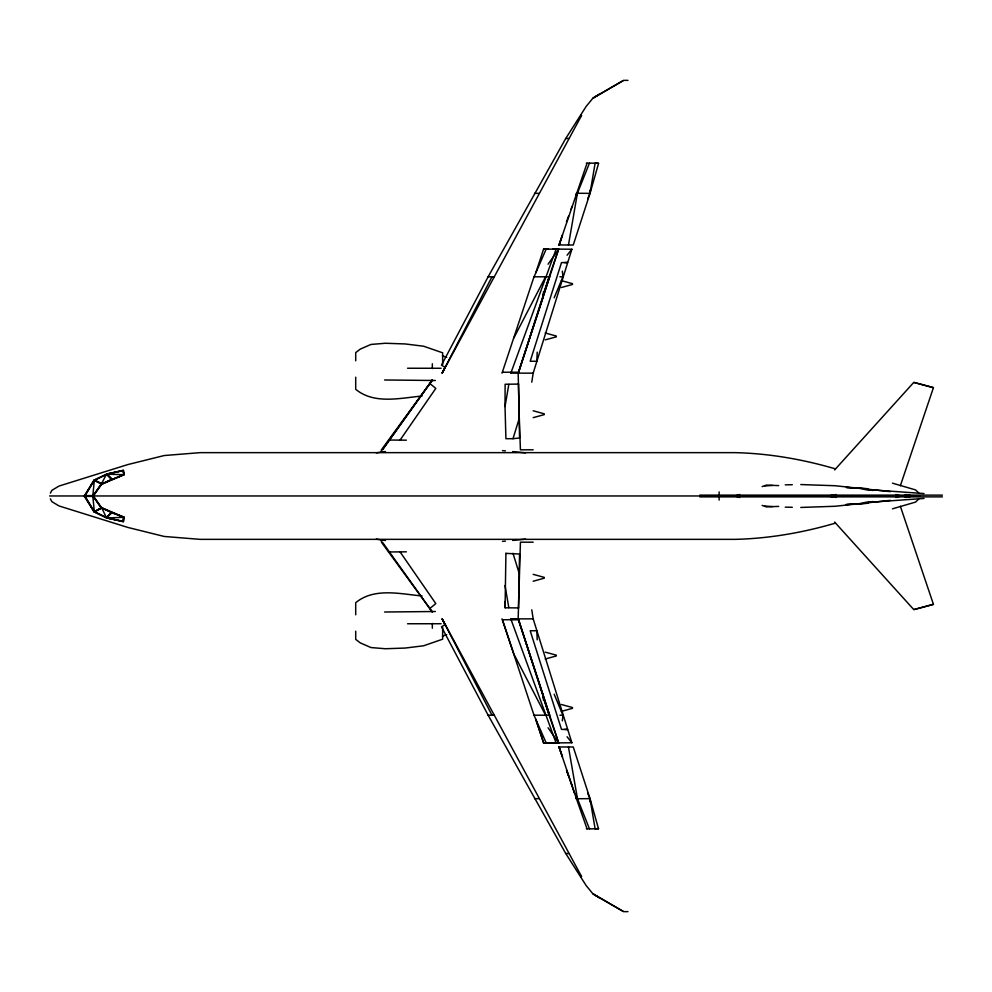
<?xml version="1.0" encoding="UTF-8"?>
<svg xmlns="http://www.w3.org/2000/svg" width="992" height="992" viewBox="0 0 992 992"><rect width="100%" height="100%" fill="white"/><g stroke="black" fill="none" stroke-linecap="round" stroke-linejoin="round"><path stroke-width="1.49" d="M505.821 553.375L519.56 554.02L518.506 607.984M589.905 801.747L589.955 798.734L587.624 793.154M531.786 609.832L533.175 618.859L571.876 742.76L558.657 742.896L518.171 618.859L520.428 542.19L533.175 542.19M518.605 607.91L505.077 607.811L505.92 553.3M537.193 352.172L536.846 361.262L530.199 361.262L561.484 262.62L567.573 262.533L564.522 262.57M123.665 517.316L123.38 521.668L106.9 517.973L94.004 511.723L84.221 496.037L94.004 480.277L106.9 474.027L123.38 470.332L124.149 474.684L101.556 484.332L93.26 495.963L101.382 508.028L124.149 517.316L123.38 521.668L106.888 517.812L94.004 511.723L84.779 496.037L94.004 480.277L106.888 474.188L123.38 470.332L123.665 474.684L101.382 483.972L92.802 495.963L94.327 511.636L106.9 517.973L122.785 521.197L123.665 517.316L106.9 517.973M106.9 474.027L111.91 479.148L106.9 474.027L122.785 470.803L124.149 474.684L111.563 479.582L106.404 474.374L94.327 480.364L84.779 495.963L94.327 511.636L101.878 508.152L106.404 517.626L111.91 512.852L124.149 517.316L101.556 507.668L93.26 496.037L101.382 483.972L94.004 480.277M562.352 720.874L562.935 715.207L554.156 694.189M531.786 382.168L533.175 373.141L571.876 249.24L558.657 249.104L518.258 373.228L542.822 298.146L543.554 291.586M518.506 384.016L519.56 437.98L513 438.7L505.908 438.7L505.027 406.546L508.797 384.437M575.868 195.449L576.352 193.266L590.017 193.353L595.126 163.122L598.573 163.37L590.017 193.353L573.252 245.024L558.98 244.925M568.478 245.024L577.406 193.266L589.471 163.122L595.2 163.209M581.399 876.06L580.89 877.3M513 438.7L519.287 418.264L518.171 373.141M587.066 163.134L559.054 245.024L561.546 237.807M542.723 298.059L549.704 276.793L534.006 276.793L502.039 373.141M535.816 272.812L543.591 249.091L556.103 249.19L510.806 373.228M543.256 294.624L549.171 276.793L518.543 372.223L502.423 372.236M900.352 485.733L933.435 387.661L914.364 382.441M559.054 245.024L562.452 235.03M568.528 216.244L566.494 221.873M571.057 209.188L572.062 206.373M576.302 196.118L577.468 193.353M587.624 198.846L589.955 193.266L589.905 190.253M554.156 297.811L562.935 276.793L562.352 271.126M534.043 276.867L546.133 249.166M106.404 474.374L101.382 483.972M580.853 114.75L581.535 115.556L442.134 373.141L444.986 367.3L441.502 365.155L488.126 276.793L565.738 138.508L586.16 106.417L593.03 98.047L623.633 80.364L593.191 98.047L599.019 94.327M94.004 511.723L101.556 507.668L111.377 512.604M442.134 373.141L491.97 276.793M513.881 337.9L545.526 276.88M50.369 493.148L51.894 490.321L59.024 486.055L127.98 464.529L164.226 455.539L199.987 452.65L735.407 452.65C769.333 453.48 802.888 459.358 835.425 468.869M546.133 742.834L534.006 715.207L502.423 619.764L511.103 619.702L556.053 742.884L543.591 742.909L536.238 720.663M535.767 719.274L543.591 742.909M568.528 775.756L566.519 770.114L574.69 793.55L559.054 746.976L573.252 746.976L590.017 798.647L598.498 828.717M596.316 828.729L598.56 828.618L595.126 828.878L590.017 798.647L576.352 798.734L575.868 796.551M595.2 828.791L589.471 828.878L577.443 798.659L568.478 746.976M576.352 798.734L574.765 793.451M577.406 798.734L576.302 795.882M587.066 828.866L576.414 798.647M429.834 608.505L435.798 603.595L400.024 551.825M400.024 440.175L435.798 388.405L429.834 383.495M534.006 715.207L549.704 715.207L518.258 618.772L510.806 618.772L511.041 619.777L518.543 619.777L549.171 715.207L543.269 697.376M548.068 264.207L558.732 249.203L556.053 249.116M432.314 379.961L382.428 449.81L432.376 380.097M432.338 380.01L381.424 449.81L381.424 452.253M567.064 255.229L571.876 249.24M549.171 715.207L558.657 742.896L552.68 742.909M556.14 742.797L558.732 742.797L543.628 742.834M558.98 747.075L561.546 754.193M834.594 469.96L913.781 382.404M106.404 517.626L111.563 512.418L106.888 517.812M504.99 601.45L505.164 607.736M918.741 499.088L915.542 502.088L892.502 508.822M545.526 715.12L513.881 654.112L502.039 618.859M505.015 585.466L508.797 607.563M513 553.3L519.312 573.723M445.433 624.414L441.502 626.845L488.126 715.207L565.738 853.492L586.16 885.583L593.03 893.953L623.633 911.636L593.191 893.953L599.019 897.673M94.86 511.897L101.556 507.668M101.556 484.332L111.377 479.396M580.853 877.25L581.535 876.444L442.134 618.859L444.986 624.7M442.42 636.17L446.735 634.62M49.6 495.963L735.407 495.963L739.623 494.487M762.104 486.601L766.308 485.113L778.67 485.609M914.066 609.472L933.435 604.339L900.352 506.267M933.435 604.339L914.364 609.559M835.425 523.131C802.888 532.642 769.333 538.52 735.407 539.35L199.987 539.35L164.226 536.461L127.98 527.471L59.024 505.945L51.894 501.679L50.369 498.852M533.175 581.238L544.248 578.175L544.248 577.369L533.175 574.356M545.228 659.01L556.301 655.96L556.301 655.154L545.228 652.141M561.41 711.376L572.483 708.313L572.483 707.519L561.41 704.506M561.41 287.494L572.483 284.481L572.483 283.687L561.41 280.624M545.228 339.859L556.301 336.846L556.301 336.04L545.228 332.99M533.175 417.644L544.248 414.631L544.248 413.825L533.175 410.762M895.875 497.451L898.814 496.868M890.444 500.365L835.128 506.267L800.792 507.445M376.29 452.836L385.442 451.509M422.059 396.019C400.235 398.052 374.22 404.649 355.706 389.286L355.706 377.196M873.233 501.543L864.082 502.708L924.036 498.443M905.287 497.451L909.862 496.868M388.951 440.026L389.67 439.94M502.473 541.396L505.387 541.111M512.666 540.404L525.611 539.152M384.586 612.014L435.339 611.506M518.605 384.09L505.126 384.251L505.015 406.534M778.67 506.391L766.308 506.887L762.104 505.399M785.267 484.852L792.323 484.716M441.105 623.732L407.563 623.757M407.563 368.243L441.105 368.268M586.359 163.221L589.546 163.209M624.365 80.364L627.973 80.364M565.738 138.508L568.887 138.508M534.564 193.353L539.115 193.353M548.477 249.166L543.591 249.091M488.126 276.793L494.4 276.793M559.91 276.793L562.935 276.793M510.719 373.141L533.175 373.141M435.339 380.494L384.586 379.986M388.566 440.026L406.385 440.175M533.175 449.81L520.428 449.81L519.312 418.277M800.792 484.555L835.128 485.733L890.444 491.635M699.769 495.132L942.4 495.132M84.99 495.603L93.508 495.603M736.957 495.963L920.08 495.963M84.99 496.397L93.508 496.397M699.769 496.868L942.4 496.868M406.385 551.825L388.566 551.974M510.719 618.859L533.175 618.859M488.126 715.207L494.4 715.207M559.91 715.207L562.935 715.207M534.564 798.647L539.115 798.647M565.738 853.492L568.887 853.492M624.365 911.636L627.973 911.636M552.68 249.091L558.657 249.104L549.171 276.793M586.359 828.779L589.546 828.791M564.522 729.43L567.573 729.467L561.484 729.38L530.199 630.738L536.846 630.738L537.193 639.828M785.267 507.148L792.323 507.284M106.888 474.188L123.665 474.684M596.316 163.271L598.498 163.283M924.036 493.557L864.082 489.292L873.233 490.457M502.473 450.604L505.387 450.889M512.666 451.596L525.611 452.848M905.287 494.549L909.862 495.132M388.951 551.974L389.67 552.06M422.059 595.981C400.235 593.948 374.22 587.351 355.706 602.714L355.706 614.804M376.29 539.164L385.442 540.491M895.875 494.549L898.814 495.132M933.435 387.661L914.066 382.528M892.502 483.178L915.542 489.912L918.741 492.912M735.407 496.037L739.623 497.513M442.42 355.83L446.735 357.38M94.86 480.103L101.878 483.848L94.327 480.364L92.802 495.963L101.382 508.028M834.594 522.04L913.781 609.596M567.064 736.771L571.876 742.76M432.338 611.99L381.424 542.19L381.424 539.747M382.428 542.19L432.314 612.039M548.068 727.793L558.657 742.896M442.134 618.859L491.97 715.207M580.89 114.7L581.399 115.94M571.057 782.812L572.062 785.627M559.054 746.976L562.452 756.97M542.723 693.941L543.554 700.414M719.126 491.908L719.126 495.132M719.126 496.868L719.126 500.092M442.655 364.548L442.655 352.805L423.584 346.22L405.282 343.951L385.454 343.257L370.958 344.447L360.282 349.11L355.706 352.631L355.706 360.766M442.655 627.452L442.655 639.195L423.584 645.78L405.282 648.049L385.454 648.743L370.958 647.553L360.282 642.89L355.706 639.369L355.706 631.234M432.338 363.779L432.338 368.578M432.338 623.422L432.338 628.221M764.944 485.956A459.606 459.606 0 0 1 772.396 485.435M772.396 506.565A459.606 459.606 0 0 1 764.944 506.044M836.008 494.586L835.19 495.963L836.008 497.414L828.084 496.037L836.008 494.586M867.789 503.229L846.412 504.519L867.789 503.229M857.745 488.176L846.412 487.481L867.789 488.771L857.745 488.176"/></g></svg>
